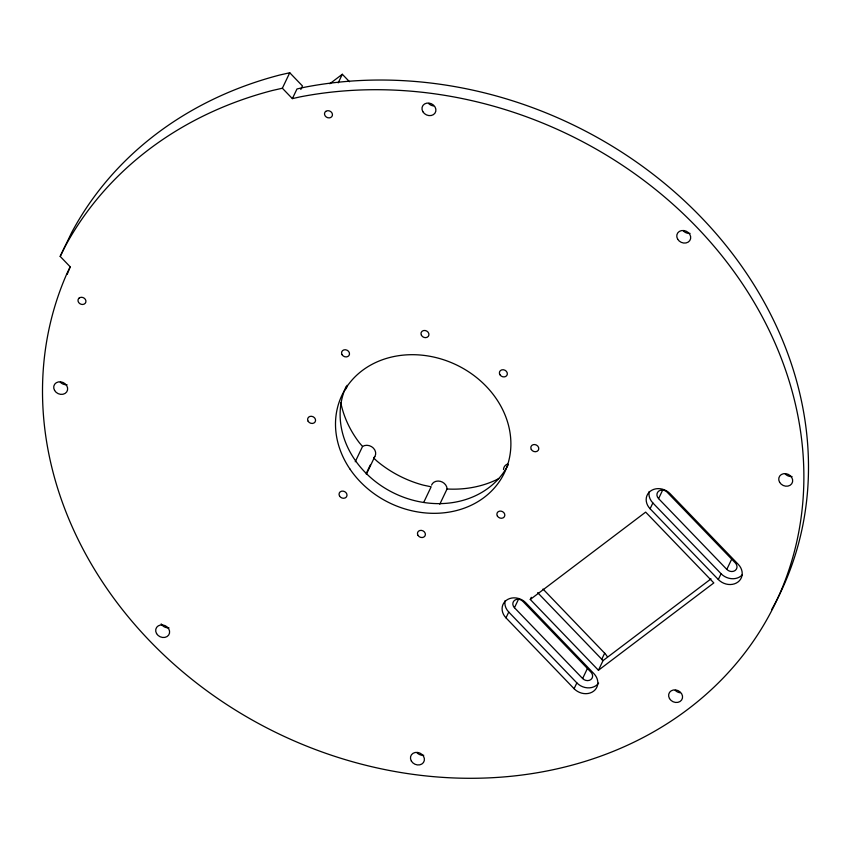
<?xml version="1.0" encoding="UTF-8"?>
<svg xmlns="http://www.w3.org/2000/svg" width="851" height="851" viewBox="0 0 851 851"><rect width="100%" height="100%" fill="white"/><g stroke="black" fill="none" stroke-linecap="round" stroke-linejoin="round"><path stroke-width="1.28" d="M60.187 256.406L64.208 248.13A404.331 344.378 25.5 0 1 272.511 90.461L282.362 88.227L292.372 98.631L299.946 96.918A390.758 332.826 25.5 0 1 802.004 442.711A390.758 332.826 25.5 0 1 373.44 767.102A390.758 332.826 25.5 0 1 67.101 273.16L70.197 266.81L60.187 256.406L71.601 232.653A404.331 344.378 25.5 0 1 279.894 74.984L289.744 72.75L302.477 85.972L300.818 89.461M282.362 88.227L289.744 72.75M292.372 98.631L296.988 88.961L304.552 87.249A390.758 332.826 25.5 0 1 711.925 228.876A390.758 332.826 25.5 0 1 771.602 609.688M338.209 82.866L342.315 74.271L349.495 81.728M355.229 461.774L362.537 446.467L359.43 442.85A104.343 88.866 25.5 0 1 340.783 402.608M366.324 473.305L370.259 465.05M366.345 474.315L374.78 456.647M423.851 502.111L431.149 486.804L423.234 485.123A104.343 88.866 25.5 0 1 377.163 461.274L373.632 457.987A8.202 6.989 25.5 0 0 373.451 448.158A8.202 6.989 25.5 0 0 362.537 446.467M439.786 504.228L447.094 488.91A8.202 6.978 25.5 0 0 440.297 481.315A8.202 6.978 25.5 0 0 431.563 485.081M505.983 617.847A14.19 12.084 25.5 0 1 506.292 600.349A14.19 12.084 25.5 0 1 525.833 602.816L593.934 673.673A14.19 12.084 25.5 0 1 593.626 691.172A14.19 12.084 25.5 0 1 574.085 688.704L505.983 617.847L508.749 612.05A14.19 12.084 25.5 0 1 505.1 600.657M514.461 607.72A6.01 5.117 25.5 0 1 514.6 600.306A6.01 5.117 25.5 0 1 522.876 601.349L590.977 672.194A5.968 5.085 25.5 0 1 590.849 679.566A5.968 5.085 25.5 0 1 582.627 678.524L514.461 607.72L518.77 598.689M530.279 599.466L645.654 512.121L713.819 582.924L598.434 670.269L530.279 599.466L531.301 597.317M650.1 508.77A14.276 12.159 25.5 0 1 650.409 491.144A14.276 12.159 25.5 0 1 670.077 493.644L738.296 564.394A14.276 12.159 25.5 0 1 737.987 582.01A14.276 12.159 25.5 0 1 718.318 579.52L650.1 508.77L652.866 502.962A14.276 12.159 25.5 0 1 649.196 491.495M658.589 498.622A6.095 5.191 25.5 0 1 658.727 491.101A6.095 5.191 25.5 0 1 667.12 492.165L735.338 562.926A6.095 5.191 25.5 0 1 735.211 570.447A6.095 5.191 25.5 0 1 726.807 569.383L658.589 498.622L662.897 489.591M574.085 688.704L576.85 682.896A14.19 12.084 25.5 0 0 598.636 683.087M582.627 678.524L587.467 668.365M601.583 659.631L604.657 653.185L543.002 589.041M598.434 670.269L603.051 660.589L711.021 578.861M718.318 579.52L721.084 573.723A14.276 12.159 25.5 0 0 742.349 574.744M726.807 569.383L731.658 559.224M329.816 83.728L342.315 74.271M498.76 478.507L496.527 479.751A104.343 88.866 25.5 0 1 448.69 489.07L447.094 488.91M652.866 502.962L721.084 573.723M537.651 592.658L603.051 660.589M508.749 612.05L576.85 682.896M66.995 384.673A7.159 6.095 25.5 0 1 60.283 382.205M168.966 627.804A7.159 6.095 25.5 0 1 161.169 623.9M423.755 755.262A7.159 6.095 25.5 0 1 417.043 752.795M680.098 692.757A7.159 6.095 25.5 0 1 675.194 690.299M792.026 476.507A7.159 6.095 25.5 0 1 785.313 474.028M690.044 233.376A7.159 6.095 25.5 0 1 683.342 230.908M433.457 105.896A7.159 6.095 25.5 0 1 428.553 103.45M67.186 274.352A390.758 332.826 25.5 0 1 70.154 267.086M604.657 653.185A16.286 13.871 25.5 0 1 607.125 656.44M508.398 464.412A90.015 76.675 25.5 0 1 396.428 494.282A90.015 76.675 25.5 0 1 344.751 389.737M345.198 388.62A90.015 76.675 25.5 0 1 346.166 386.418M503.484 469.518A8.191 6.978 25.5 0 1 507.526 464.04M347.07 385.333A8.202 6.978 25.5 0 1 344.836 389.981M79.207 298.02L78.547 298.658A4.095 3.489 25.5 0 0 81.207 304.307A4.095 3.489 25.5 0 0 85.898 300.754A4.095 3.489 25.5 0 0 80.026 297.542L79.207 298.02M325.72 111.428L325.061 112.066A4.095 3.489 25.5 0 0 327.72 117.715A4.095 3.489 25.5 0 0 332.411 114.162A4.095 3.489 25.5 0 0 326.539 110.938L325.72 111.428M54.581 390.449A7.159 6.095 25.5 0 0 66.665 391.981A7.159 6.095 25.5 0 0 60.783 381.844A7.159 6.095 25.5 0 0 54.581 390.449M422.851 111.694A7.159 6.095 25.5 0 0 434.935 113.215A7.159 6.095 25.5 0 0 429.064 103.088A7.159 6.095 25.5 0 0 422.851 111.694M677.641 239.142A7.159 6.095 25.5 0 0 689.725 240.673A7.159 6.095 25.5 0 0 683.842 230.536A7.159 6.095 25.5 0 0 677.641 239.142M779.612 482.272A7.159 6.095 25.5 0 0 791.696 483.804A7.159 6.095 25.5 0 0 785.824 473.667A7.159 6.095 25.5 0 0 779.612 482.272M669.492 698.543A7.159 6.095 25.5 0 0 681.577 700.075A7.159 6.095 25.5 0 0 675.705 689.938A7.159 6.095 25.5 0 0 669.492 698.543M411.341 761.028A7.159 6.095 25.5 0 0 423.426 762.56A7.159 6.095 25.5 0 0 417.543 752.422A7.159 6.095 25.5 0 0 411.341 761.028M156.552 633.57A7.159 6.095 25.5 0 0 168.636 635.101A7.159 6.095 25.5 0 0 162.764 624.974A7.159 6.095 25.5 0 0 156.552 633.57M349.793 468.827A90.015 76.675 25.5 0 0 501.462 478.305A90.015 76.675 25.5 0 0 418.32 354.878A90.015 76.675 25.5 0 0 349.793 468.827M308.105 421.213A4.095 3.489 25.5 0 0 315.008 422.085A4.095 3.489 25.5 0 0 311.657 416.299A4.095 3.489 25.5 0 0 308.105 421.213M342.049 354.676A4.095 3.489 25.5 0 0 348.953 355.548A4.095 3.489 25.5 0 0 345.591 349.761A4.095 3.489 25.5 0 0 342.049 354.676M421.479 335.4A4.095 3.489 25.5 0 0 428.383 336.273A4.095 3.489 25.5 0 0 425.032 330.486A4.095 3.489 25.5 0 0 421.479 335.4M339.538 496.027A4.095 3.489 25.5 0 0 346.442 496.91A4.095 3.489 25.5 0 0 343.091 491.112A4.095 3.489 25.5 0 0 339.538 496.027M417.937 535.3A4.095 3.489 25.5 0 0 424.84 536.173A4.095 3.489 25.5 0 0 421.479 530.386A4.095 3.489 25.5 0 0 417.937 535.3M497.367 516.025A4.095 3.489 25.5 0 0 504.271 516.897A4.095 3.489 25.5 0 0 500.92 511.1A4.095 3.489 25.5 0 0 497.367 516.025M531.311 449.488A4.095 3.489 25.5 0 0 538.215 450.36A4.095 3.489 25.5 0 0 534.854 444.562A4.095 3.489 25.5 0 0 531.311 449.488M499.877 374.663A4.095 3.489 25.5 0 0 506.781 375.546A4.095 3.489 25.5 0 0 503.42 369.749A4.095 3.489 25.5 0 0 499.877 374.663"/></g></svg>
